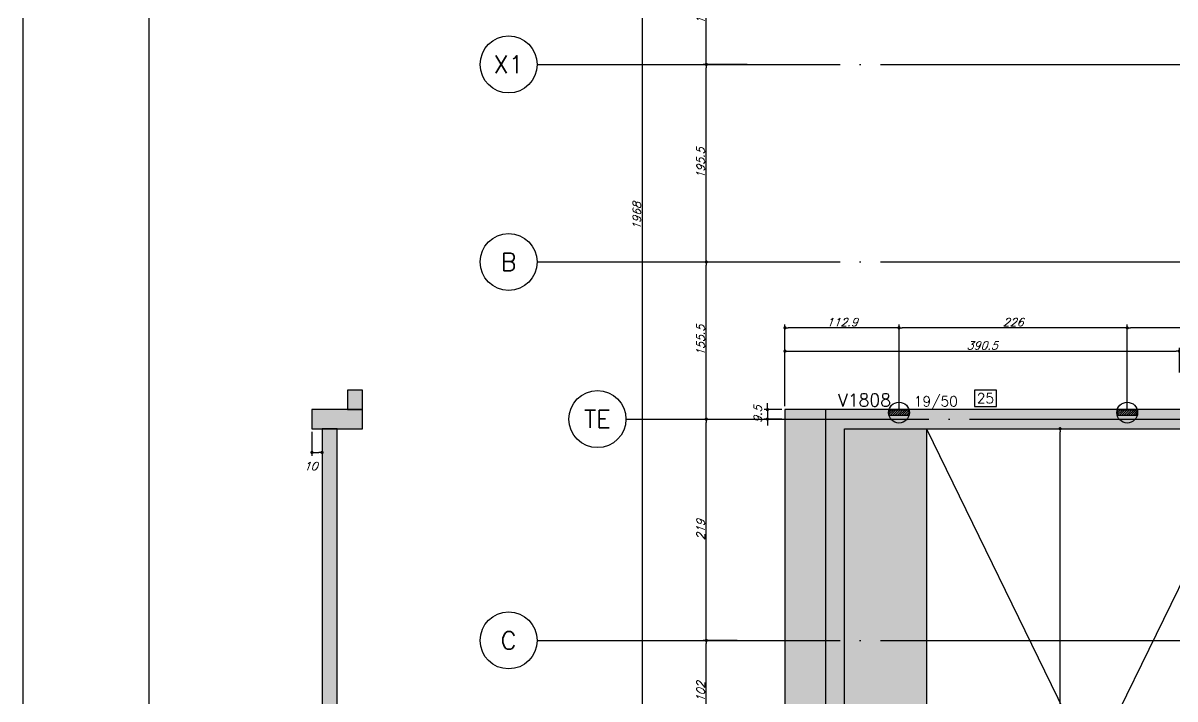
# Model space of a CAD drawing. Header units: millimetres. Extents: x -2404 to 6316, y -1750 to 2455.
# Drawn here: x -2404 to -1264, y -73 to 596 of the extents above; entities that cross this region are included whole.
import ezdxf
from ezdxf.enums import TextEntityAlignment as Align

# ---------------------------------------------------------------- set-up
doc = ezdxf.new("R2010")
doc.units = ezdxf.units.MM
doc.header["$LTSCALE"] = 50
doc.linetypes.add('EIXO', pattern=[6.8, 6, -0.4, 0, -0.4])
for name, color, linetype in [('F-ARM', 6, 'Continuous'), ('F-CORTE', 4, 'Continuous'), ('F-COTAS', 106, 'Continuous'), ('F-COTAS ANCORAGEM', 106, 'Continuous'), ('F-DESNIVEL-1', 254, 'Continuous'), ('F-EIXO', 12, 'EIXO'), ('F-LAJES', 3, 'Continuous'), ('F-MARGEM', 1, 'Continuous'), ('F-SOLIDO-CORTE', 71, 'Continuous'), ('F-TEXTO', 6, 'Continuous'), ('F-VIGAS', 3, 'Continuous'), ('F-VIGAS-DIM', 2, 'Continuous'), ('F-VIGAS-NOME', 4, 'Continuous'), ('F-VÃO', 1, 'Continuous')]:
    doc.layers.add(name, color=color, linetype=linetype)
doc.layers.add('F-DESNIVEL-3', color=7, linetype='Continuous', true_color=0xd5c7ff)
doc.styles.add('CP-TEXT-INCL', font='romans.shx', dxfattribs={"oblique": 20})
doc.styles.add('MCP', font='romans.shx')
doc.styles.add('ROMANS', font='romans.shx')
doc.dimstyles.new('CP-COTAS-50', dxfattribs={"dimscale": 0.64, "dimtxt": 12.5, "dimasz": 5, "dimexe": 5, "dimexo": 5, "dimgap": 2.5, "dimtad": 1, "dimdec": 1, "dimdsep": 46, "dimtxsty": 'CP-TEXT-INCL', "dimblk1": 'DOT', "dimblk2": 'DOT', "dimsah": 1, "dimcen": 9, "dimclrd": 256, "dimclre": 256, "dimclrt": 256, "dimadec": 0, "dimazin": 0, "dimtfac": 1, "dimtdec": 1, "dimtmove": 2, "dimatfit": 3, "dimldrblk": 'DOT', "dimfxl": 0, "dimtolj": 1, "dimarcsym": 0})

# ---------------------------------------------------------------- blocks, each defined once
blk = doc.blocks.new('*U17')
at = {"layer": 'F-EIXO'}
blk.add_line((0, 0), (4945.5, 0), dxfattribs=at)
at = {"layer": 'F-EIXO', "color": 2, "linetype": 'Continuous'}
blk.add_circle((-28.2, 0), 28.2, dxfattribs=at)
at = {"layer": 'F-TEXTO', "style": 'ROMANS'}
blk.add_attdef('EIXO', text='', height=17.5, dxfattribs=at).set_placement((-28.2, 0), align=Align.MIDDLE_CENTER)
blk = doc.blocks.new('*U16')
at = {"layer": 'F-EIXO'}
blk.add_line((0, 0), (4857.5, 0), dxfattribs=at)
at = {"layer": 'F-EIXO', "color": 2, "linetype": 'Continuous'}
blk.add_circle((-28.2, 0), 28.2, dxfattribs=at)
at = {"layer": 'F-TEXTO', "style": 'ROMANS'}
blk.add_attdef('EIXO', text='', height=17.5, dxfattribs=at).set_placement((-28.2, 0), align=Align.MIDDLE_CENTER)
blk = doc.blocks.new('*U5')
at = {"layer": 'F-VIGAS-DIM', "color": 1}
blk.add_lwpolyline([(0, 0), (22, 0), (22, 16), (0, 16)], close=True, dxfattribs=at)
at = {"layer": 'F-VIGAS-DIM', "style": 'MCP'}
blk.add_attdef('DIM', text='', height=10, dxfattribs=at).set_placement((11, 8), align=Align.MIDDLE_CENTER)
blk = doc.blocks.new('_DOT')
at = {"color": 0, "linetype": 'ByBlock'}
blk.add_line((-0.5, 0), (-1, 0), dxfattribs=at)
at = {"color": 0, "linetype": 'ByBlock', "const_width": 0.5}
blk.add_lwpolyline([(-0.25, 0, 1), (0.25, 0, 1)], format="xyb", close=True, dxfattribs=at)
blk = doc.blocks.new('*D45')
at = {"layer": 'DEFPOINTS', "color": 0, "transparency": 16777216}
for p in [(-1377.6, 194.5), (-1377.6, 194.5), (-1377.6, -475)]:
    blk.add_point(p, dxfattribs=at)
at = {"layer": 'F-COTAS', "lineweight": -2, "transparency": 16777216}
blk.add_line((-1377.6, -471.8), (-1377.6, 191.3), dxfattribs=at)
at = {"layer": 'F-COTAS', "lineweight": -2, "transparency": 16777216, "xscale": 3.2, "yscale": 3.2, "zscale": 3.2}
for p, rotation in [((-1377.6, 194.5), 90), ((-1377.6, -475), 270)]:
    blk.add_blockref('_DOT', p, dxfattribs=dict(at, rotation=rotation))
at = {"layer": 'F-COTAS', "transparency": 16777216, "insert": (-1383.2, -140.2), "char_height": 8, "attachment_point": 5, "rotation": 90, "style": 'CP-TEXT-INCL'}
blk.add_mtext('\\A1;669.5', dxfattribs=at)
blk = doc.blocks.new('*D129')
at = {"layer": 'DEFPOINTS', "color": 0, "transparency": 16777216}
for p in [(-2118.4, 194.5), (-2108.4, 188.7), (-2108.4, 171)]:
    blk.add_point(p, dxfattribs=at)
at = {"layer": 'F-COTAS', "lineweight": -2, "transparency": 16777216}
for p, q in [((-2118.4, 191.3), (-2118.4, 167.8)), ((-2108.4, 185.5), (-2108.4, 167.8)), ((-2115.2, 171), (-2111.6, 171))]:
    blk.add_line(p, q, dxfattribs=at)
at = {"layer": 'F-COTAS', "lineweight": -2, "transparency": 16777216, "xscale": 3.2, "yscale": 3.2, "zscale": 3.2, "rotation": 180}
blk.add_blockref('_DOT', (-2118.4, 171), dxfattribs=at)
at = {"layer": 'F-COTAS', "lineweight": -2, "transparency": 16777216, "xscale": 3.2, "yscale": 3.2, "zscale": 3.2}
blk.add_blockref('_DOT', (-2108.4, 171), dxfattribs=at)
at = {"layer": 'F-COTAS', "transparency": 16777216, "insert": (-2119.8, 157.4), "char_height": 8, "attachment_point": 5, "style": 'CP-TEXT-INCL'}
blk.add_mtext('\\A1;10', dxfattribs=at)
blk = doc.blocks.new('*D138')
at = {"layer": 'DEFPOINTS', "color": 0, "transparency": 16777216}
for p in [(2835, 864.5), (-1650, -579), (2835, -715.2)]:
    blk.add_point(p, dxfattribs=at)
at = {"layer": 'F-COTAS', "lineweight": -2, "transparency": 16777216}
for p, q in [((2835, 861.3), (2835, -718.4)), ((-1650, -582.2), (-1650, -718.4)), ((-1646.8, -715.2), (2831.8, -715.2))]:
    blk.add_line(p, q, dxfattribs=at)
at = {"layer": 'F-COTAS', "lineweight": -2, "transparency": 16777216, "xscale": 3.2, "yscale": 3.2, "zscale": 3.2, "rotation": 180}
blk.add_blockref('_DOT', (-1650, -715.2), dxfattribs=at)
at = {"layer": 'F-COTAS', "lineweight": -2, "transparency": 16777216, "xscale": 3.2, "yscale": 3.2, "zscale": 3.2}
blk.add_blockref('_DOT', (2835, -715.2), dxfattribs=at)
at = {"layer": 'F-COTAS', "transparency": 16777216, "insert": (592.5, -709.6), "char_height": 8, "attachment_point": 5, "style": 'CP-TEXT-INCL'}
blk.add_mtext('\\A1;4485', dxfattribs=at)
blk = doc.blocks.new('*D201')
at = {"layer": 'DEFPOINTS', "color": 0, "transparency": 16777216}
for p in [(-1791.2, 1389), (-893.5, 1389), (-1650, -579)]:
    blk.add_point(p, dxfattribs=at)
at = {"layer": 'F-COTAS', "lineweight": -2, "transparency": 16777216}
for p, q in [((-896.7, 1389), (-1794.4, 1389)), ((-1791.2, -575.8), (-1791.2, 1385.8)), ((-1653.2, -579), (-1794.4, -579))]:
    blk.add_line(p, q, dxfattribs=at)
at = {"layer": 'F-COTAS', "lineweight": -2, "transparency": 16777216, "xscale": 3.2, "yscale": 3.2, "zscale": 3.2}
for p, rotation in [((-1791.2, 1389), 90), ((-1791.2, -579), 270)]:
    blk.add_blockref('_DOT', p, dxfattribs=dict(at, rotation=rotation))
at = {"layer": 'F-COTAS', "transparency": 16777216, "insert": (-1796.8, 405), "char_height": 8, "attachment_point": 5, "rotation": 90, "style": 'CP-TEXT-INCL'}
blk.add_mtext('\\A1;1968', dxfattribs=at)
blk = doc.blocks.new('*D204')
at = {"layer": 'DEFPOINTS', "color": 0, "transparency": 16777216}
for p in [(-1727.9, -15), (-1694.1, -15), (-1694.1, -117)]:
    blk.add_point(p, dxfattribs=at)
at = {"layer": 'F-COTAS', "lineweight": -2, "transparency": 16777216}
for p, q in [((-1697.3, -15), (-1731.1, -15)), ((-1727.9, -113.8), (-1727.9, -18.2)), ((-1697.3, -117), (-1731.1, -117))]:
    blk.add_line(p, q, dxfattribs=at)
at = {"layer": 'F-COTAS', "lineweight": -2, "transparency": 16777216, "xscale": 3.2, "yscale": 3.2, "zscale": 3.2}
for p, rotation in [((-1727.9, -15), 90), ((-1727.9, -117), 270)]:
    blk.add_blockref('_DOT', p, dxfattribs=dict(at, rotation=rotation))
at = {"layer": 'F-COTAS', "transparency": 16777216, "insert": (-1733.5, -66), "char_height": 8, "attachment_point": 5, "rotation": 90, "style": 'CP-TEXT-INCL'}
blk.add_mtext('\\A1;102', dxfattribs=at)
blk = doc.blocks.new('*D205')
at = {"layer": 'DEFPOINTS', "color": 0, "transparency": 16777216}
for p in [(-1727.9, 204), (-1727.9, 204), (-1694.1, -15)]:
    blk.add_point(p, dxfattribs=at)
at = {"layer": 'F-COTAS', "lineweight": -2, "transparency": 16777216}
for p, q in [((-1727.9, -11.8), (-1727.9, 200.8)), ((-1697.3, -15), (-1731.1, -15))]:
    blk.add_line(p, q, dxfattribs=at)
at = {"layer": 'F-COTAS', "lineweight": -2, "transparency": 16777216, "xscale": 3.2, "yscale": 3.2, "zscale": 3.2}
for p, rotation in [((-1727.9, 204), 90), ((-1727.9, -15), 270)]:
    blk.add_blockref('_DOT', p, dxfattribs=dict(at, rotation=rotation))
at = {"layer": 'F-COTAS', "transparency": 16777216, "insert": (-1733.5, 94.5), "char_height": 8, "attachment_point": 5, "rotation": 90, "style": 'CP-TEXT-INCL'}
blk.add_mtext('\\A1;219', dxfattribs=at)
blk = doc.blocks.new('*D206')
at = {"layer": 'DEFPOINTS', "color": 0, "transparency": 16777216}
for p in [(-1727.9, 359.5), (-1727.9, 359.5), (-1727.9, 204)]:
    blk.add_point(p, dxfattribs=at)
at = {"layer": 'F-COTAS', "lineweight": -2, "transparency": 16777216}
blk.add_line((-1727.9, 207.2), (-1727.9, 356.3), dxfattribs=at)
at = {"layer": 'F-COTAS', "lineweight": -2, "transparency": 16777216, "xscale": 3.2, "yscale": 3.2, "zscale": 3.2}
for p, rotation in [((-1727.9, 359.5), 90), ((-1727.9, 204), 270)]:
    blk.add_blockref('_DOT', p, dxfattribs=dict(at, rotation=rotation))
at = {"layer": 'F-COTAS', "transparency": 16777216, "insert": (-1733.5, 281.8), "char_height": 8, "attachment_point": 5, "rotation": 90, "style": 'CP-TEXT-INCL'}
blk.add_mtext('\\A1;155.5', dxfattribs=at)
blk = doc.blocks.new('*D207')
at = {"layer": 'DEFPOINTS', "color": 0, "transparency": 16777216}
for p in [(-1727.9, 555), (-1684.1, 555), (-1727.9, 359.5)]:
    blk.add_point(p, dxfattribs=at)
at = {"layer": 'F-COTAS', "lineweight": -2, "transparency": 16777216}
for p, q in [((-1687.3, 555), (-1731.1, 555)), ((-1727.9, 362.7), (-1727.9, 551.8))]:
    blk.add_line(p, q, dxfattribs=at)
at = {"layer": 'F-COTAS', "lineweight": -2, "transparency": 16777216, "xscale": 3.2, "yscale": 3.2, "zscale": 3.2}
for p, rotation in [((-1727.9, 555), 90), ((-1727.9, 359.5), 270)]:
    blk.add_blockref('_DOT', p, dxfattribs=dict(at, rotation=rotation))
at = {"layer": 'F-COTAS', "transparency": 16777216, "insert": (-1733.5, 457.3), "char_height": 8, "attachment_point": 5, "rotation": 90, "style": 'CP-TEXT-INCL'}
blk.add_mtext('\\A1;195.5', dxfattribs=at)
blk = doc.blocks.new('*D208')
at = {"layer": 'DEFPOINTS', "color": 0, "transparency": 16777216}
for p in [(-1727.9, 655), (-1706, 655), (-1684.1, 555)]:
    blk.add_point(p, dxfattribs=at)
at = {"layer": 'F-COTAS', "lineweight": -2, "transparency": 16777216}
for p, q in [((-1709.2, 655), (-1731.1, 655)), ((-1727.9, 558.2), (-1727.9, 651.8)), ((-1687.3, 555), (-1731.1, 555))]:
    blk.add_line(p, q, dxfattribs=at)
at = {"layer": 'F-COTAS', "lineweight": -2, "transparency": 16777216, "xscale": 3.2, "yscale": 3.2, "zscale": 3.2}
for p, rotation in [((-1727.9, 655), 90), ((-1727.9, 555), 270)]:
    blk.add_blockref('_DOT', p, dxfattribs=dict(at, rotation=rotation))
at = {"layer": 'F-COTAS', "transparency": 16777216, "insert": (-1733.5, 605), "char_height": 8, "attachment_point": 5, "rotation": 90, "style": 'CP-TEXT-INCL'}
blk.add_mtext('\\A1;100', dxfattribs=at)
blk = doc.blocks.new('*D214')
at = {"layer": 'DEFPOINTS', "color": 0, "transparency": 16777216}
for p in [(-1650, 213.5), (-1667.4, 204), (-1650, 204)]:
    blk.add_point(p, dxfattribs=at)
at = {"layer": 'F-COTAS', "lineweight": -2, "transparency": 16777216}
for p, q in [((-1667.4, 216.7), (-1667.4, 219.9)), ((-1653.2, 213.5), (-1670.6, 213.5)), ((-1667.4, 213.5), (-1667.4, 204)), ((-1653.2, 204), (-1670.6, 204)), ((-1667.4, 200.8), (-1667.4, 197.6))]:
    blk.add_line(p, q, dxfattribs=at)
at = {"layer": 'F-COTAS', "lineweight": -2, "transparency": 16777216, "xscale": 3.2, "yscale": 3.2, "zscale": 3.2}
for p, rotation in [((-1667.4, 213.5), 270), ((-1667.4, 204), 90)]:
    blk.add_blockref('_DOT', p, dxfattribs=dict(at, rotation=rotation))
at = {"layer": 'F-COTAS', "transparency": 16777216, "insert": (-1677, 208.8), "char_height": 8, "attachment_point": 5, "rotation": 90, "style": 'CP-TEXT-INCL'}
blk.add_mtext('\\A1;9.5', dxfattribs=at)
blk = doc.blocks.new('*D215')
at = {"layer": 'DEFPOINTS', "color": 0, "transparency": 16777216}
for p in [(-1259.5, 271.3), (-1259.5, 246.8), (-1650, 213.5)]:
    blk.add_point(p, dxfattribs=at)
at = {"layer": 'F-COTAS', "lineweight": -2, "transparency": 16777216}
for p, q in [((-1650, 216.7), (-1650, 274.5)), ((-1259.5, 250), (-1259.5, 274.5)), ((-1646.8, 271.3), (-1262.7, 271.3))]:
    blk.add_line(p, q, dxfattribs=at)
at = {"layer": 'F-COTAS', "lineweight": -2, "transparency": 16777216, "xscale": 3.2, "yscale": 3.2, "zscale": 3.2, "rotation": 180}
blk.add_blockref('_DOT', (-1650, 271.3), dxfattribs=at)
at = {"layer": 'F-COTAS', "lineweight": -2, "transparency": 16777216, "xscale": 3.2, "yscale": 3.2, "zscale": 3.2}
blk.add_blockref('_DOT', (-1259.5, 271.3), dxfattribs=at)
at = {"layer": 'F-COTAS', "transparency": 16777216, "insert": (-1454.8, 276.9), "char_height": 8, "attachment_point": 5, "style": 'CP-TEXT-INCL'}
blk.add_mtext('\\A1;390.5', dxfattribs=at)
blk = doc.blocks.new('A0-3L')
at = {"layer": 'F-MARGEM', "color": 2}
blk.add_lwpolyline([(0, 0), (0, 84.1), (174.4, 84.1), (174.4, 0)], close=True, dxfattribs=at)
at = {"layer": 'F-MARGEM', "color": 7}
blk.add_lwpolyline([(2.5, 83.1), (173.4, 83.1), (173.4, 1), (2.5, 1)], close=True, dxfattribs=at)
blk = doc.blocks.new('PONTO ANCORAGEM_EST')
at = {"layer": 'F-ARM'}
h = blk.add_hatch(dxfattribs=at)
h.set_pattern_fill('ANSI31', color=2, scale=0.5)
h.paths.add_polyline_path([(-1159.6, 5937.1), (-1179.6, 5937.1), (-1179.6, 5932.1), (-1159.6, 5932.1)])
at = {"layer": 'F-ARM', "color": 3, "elevation": 0}
blk.add_lwpolyline([(-1179.6, 5932.1), (-1159.6, 5932.1), (-1159.6, 5937.1), (-1179.6, 5937.1)], close=True, dxfattribs=at)
at = {"layer": 'F-ARM', "color": 3}
blk.add_circle((-1169.6, 5934.6, 0), 10.3, dxfattribs=at)
blk = doc.blocks.new('*D360')
at = {"layer": 'DEFPOINTS', "color": 0, "transparency": 16777216}
for p in [(-1311.1, 294.3), (-1311.1, 210.4), (-1085.1, 210.4)]:
    blk.add_point(p, dxfattribs=at)
at = {"layer": 'F-COTAS ANCORAGEM', "lineweight": -2, "transparency": 16777216}
for p, q in [((-1311.1, 213.6), (-1311.1, 297.5)), ((-1085.1, 213.6), (-1085.1, 297.5)), ((-1088.3, 294.3), (-1307.9, 294.3))]:
    blk.add_line(p, q, dxfattribs=at)
at = {"layer": 'F-COTAS ANCORAGEM', "lineweight": -2, "transparency": 16777216, "xscale": 3.2, "yscale": 3.2, "zscale": 3.2, "rotation": 180}
blk.add_blockref('_DOT', (-1311.1, 294.3), dxfattribs=at)
at = {"layer": 'F-COTAS ANCORAGEM', "lineweight": -2, "transparency": 16777216, "xscale": 3.2, "yscale": 3.2, "zscale": 3.2}
blk.add_blockref('_DOT', (-1085.1, 294.3), dxfattribs=at)
at = {"layer": 'F-COTAS ANCORAGEM', "transparency": 16777216, "insert": (-1198.1, 299.9), "char_height": 8, "attachment_point": 5, "style": 'CP-TEXT-INCL'}
blk.add_mtext('\\A1;226', dxfattribs=at)
blk = doc.blocks.new('*D361')
at = {"layer": 'DEFPOINTS', "color": 0, "transparency": 16777216}
for p in [(-1537.1, 294.3), (-1537.1, 210.4), (-1311.1, 210.4)]:
    blk.add_point(p, dxfattribs=at)
at = {"layer": 'F-COTAS ANCORAGEM', "lineweight": -2, "transparency": 16777216}
for p, q in [((-1537.1, 213.6), (-1537.1, 297.5)), ((-1311.1, 213.6), (-1311.1, 297.5)), ((-1314.3, 294.3), (-1533.9, 294.3))]:
    blk.add_line(p, q, dxfattribs=at)
at = {"layer": 'F-COTAS ANCORAGEM', "lineweight": -2, "transparency": 16777216, "xscale": 3.2, "yscale": 3.2, "zscale": 3.2, "rotation": 180}
blk.add_blockref('_DOT', (-1537.1, 294.3), dxfattribs=at)
at = {"layer": 'F-COTAS ANCORAGEM', "lineweight": -2, "transparency": 16777216, "xscale": 3.2, "yscale": 3.2, "zscale": 3.2}
blk.add_blockref('_DOT', (-1311.1, 294.3), dxfattribs=at)
at = {"layer": 'F-COTAS ANCORAGEM', "transparency": 16777216, "insert": (-1424.1, 299.9), "char_height": 8, "attachment_point": 5, "style": 'CP-TEXT-INCL'}
blk.add_mtext('\\A1;226', dxfattribs=at)
blk = doc.blocks.new('*D362')
at = {"layer": 'DEFPOINTS', "color": 0, "transparency": 16777216}
for p in [(-1650, 294.3), (-1650, 213.5), (-1537.1, 210.4)]:
    blk.add_point(p, dxfattribs=at)
at = {"layer": 'F-COTAS ANCORAGEM', "lineweight": -2, "transparency": 16777216}
for p, q in [((-1650, 216.7), (-1650, 297.5)), ((-1537.1, 213.6), (-1537.1, 297.5)), ((-1540.3, 294.3), (-1646.8, 294.3))]:
    blk.add_line(p, q, dxfattribs=at)
at = {"layer": 'F-COTAS ANCORAGEM', "lineweight": -2, "transparency": 16777216, "xscale": 3.2, "yscale": 3.2, "zscale": 3.2, "rotation": 180}
blk.add_blockref('_DOT', (-1650, 294.3), dxfattribs=at)
at = {"layer": 'F-COTAS ANCORAGEM', "lineweight": -2, "transparency": 16777216, "xscale": 3.2, "yscale": 3.2, "zscale": 3.2}
blk.add_blockref('_DOT', (-1537.1, 294.3), dxfattribs=at)
at = {"layer": 'F-COTAS ANCORAGEM', "transparency": 16777216, "insert": (-1593.5, 299.9), "char_height": 8, "attachment_point": 5, "style": 'CP-TEXT-INCL'}
blk.add_mtext('\\A1;112.9', dxfattribs=at)

msp = doc.modelspace()

# ---------------------------------------------------------------- hatches: boundary and pattern name
at = {"layer": 'F-SOLIDO-CORTE', "linetype": 'Continuous'}
for points in [[(-2083.364, 215.469), (-2083.364, 214.919), (-2083.364, 213.5), (-2082.268, 213.5), (-2079.439, 213.5), (-2068.364, 213.5), (-2068.364, 213.976), (-2068.364, 215.469), (-2068.364, 220.3), (-2068.364, 232.5), (-2068.74, 232.5), (-2074.064, 232.5), (-2083.364, 232.5), (-2083.364, 220.3)], [(-2118.364, 198.334), (-2118.364, 194.5), (-2114.344, 194.5), (-2104.254, 194.5), (-2068.364, 194.5), (-2068.364, 196.027), (-2068.364, 199.862), (-2068.364, 213.5), (-2072.383, 213.5), (-2082.473, 213.5), (-2118.364, 213.5), (-2118.364, 199.862)], [(-2108.364, -475), (-2107.158, -475), (-2099.374, -475), (-2093.364, -475), (-2093.364, -421.182), (-2093.364, -73.78), (-2093.364, 194.5), (-2094.57, 194.5), (-2097.597, 194.5), (-2108.364, 194.5), (-2108.364, -73.78), (-2108.364, -127.598)]]:
    msp.add_hatch(color=256, dxfattribs=at).paths.add_polyline_path(points, flags=16)

# ---------------------------------------------------------------- linework, layer by layer
at = {"layer": 'F-CORTE', "linetype": 'Continuous'}
msp.add_lwpolyline([(-2093.364, -73.78), (-2093.364, 194.5), (-2068.364, 194.5), (-2068.364, 196.027), (-2068.364, 199.862), (-2068.364, 213.5), (-2068.364, 213.976), (-2068.364, 215.469), (-2068.364, 220.3), (-2068.364, 232.5), (-2068.74, 232.5), (-2074.064, 232.5), (-2083.364, 232.5), (-2083.364, 215.469), (-2083.364, 213.5), (-2118.364, 213.5), (-2118.364, 198.334), (-2118.364, 194.5), (-2114.344, 194.5), (-2108.364, 194.5), (-2108.364, -475)], dxfattribs=at)
at = {"layer": 'F-DESNIVEL-1', "linetype": 'Continuous'}
for points in [[(-1591, 194.5), (-1217.1, 213.5), (-1610, 213.5)], [(-1591, 194.5), (-1610, 213.5), (-1591, 194.5)], [(-1591, -475), (-1591, 194.5), (-1610, 213.5)], [(-1591, -475), (-1610, 213.5), (-1610, -539)], [(-1591, 194.5), (-1217.1, 194.5), (-1217.1, 213.5)]]:
    msp.add_solid(points, dxfattribs=at)
at = {"layer": 'F-DESNIVEL-3', "linetype": 'Continuous'}
for points in [[(-1650, 213.5), (-1650, -579), (-1610, -539)], [(-1650, 213.5), (-1610, -539), (-1650, 213.5)], [(-1650, 213.5), (-1610, -539), (-1610, 213.5)], [(-1650, 213.5), (-1610, 213.5), (-1650, 213.5)], [(-1591, -475), (-1510, -475), (-1510, 194.5)], [(-1591, -475), (-1510, 194.5), (-1591, -475)], [(-1591, -475), (-1510, 194.5), (-1591, 194.5)], [(-1591, -475), (-1591, 194.5), (-1591, -475)]]:
    msp.add_solid(points, dxfattribs=at)
at = {"layer": 'F-LAJES', "linetype": 'Continuous'}
for p, q in [((-1650, 213.5), (-1650, -579)), ((-1610, 213.5), (-1650, 213.5)), ((-1510, 194.5), (-1510, -475))]:
    msp.add_line(p, q, dxfattribs=at)
at = {"layer": 'F-SOLIDO-CORTE', "linetype": 'Continuous'}
for points in [[(-2083.364, 215.469), (-2083.364, 214.919), (-2083.364, 213.5), (-2082.268, 213.5), (-2079.439, 213.5), (-2068.364, 213.5), (-2068.364, 213.976), (-2068.364, 215.469), (-2068.364, 220.3), (-2068.364, 232.5), (-2068.74, 232.5), (-2074.064, 232.5), (-2083.364, 232.5), (-2083.364, 220.3), (-2083.364, 215.469)], [(-2118.364, 198.334), (-2118.364, 194.5), (-2114.344, 194.5), (-2104.254, 194.5), (-2068.364, 194.5), (-2068.364, 196.027), (-2068.364, 199.862), (-2068.364, 213.5), (-2072.383, 213.5), (-2082.473, 213.5), (-2118.364, 213.5), (-2118.364, 199.862), (-2118.364, 198.334)], [(-2108.364, -475), (-2107.158, -475), (-2099.374, -475), (-2093.364, -475), (-2093.364, -421.182), (-2093.364, -73.78), (-2093.364, 194.5), (-2094.569, 194.5), (-2097.596, 194.5), (-2108.364, 194.5), (-2108.364, -73.78), (-2108.364, -127.598), (-2108.364, -475)]]:
    msp.add_lwpolyline(points, dxfattribs=at)
at = {"layer": 'F-VIGAS'}
for points in [[(-1217, 213.5), (-1610, 213.5)], [(-1610, 213.5), (-1610, -539)], [(-1591, 194.5), (-1217, 194.5)], [(-1591, -475), (-1591, 194.5)]]:
    msp.add_lwpolyline(points, dxfattribs=at)
at = {"layer": 'F-VÃO'}
for p, q in [((-1510, -475), (-1183, 194.5)), ((-1510, 194.5), (-1183, -475))]:
    msp.add_line(p, q, dxfattribs=at)

# ---------------------------------------------------------------- block references
at = {"layer": 'F-ARM'}
for p in [(-367.531, -5724.151, 0), (-141.531, -5724.151, 0)]:
    msp.add_blockref('PONTO ANCORAGEM_EST', p, dxfattribs=at)
at = {"layer": 'F-EIXO', "linetype": 'Continuous'}
for name, p, values in [('*U17', (-1895.471, 555), {'EIXO': 'X1'}), ('*U17', (-1895.471, 359.5), {'EIXO': 'B'}), ('*U16', (-1807.517, 204), {'EIXO': 'TE'}), ('*U17', (-1895.471, -15), {'EIXO': 'C'})]:
    msp.add_blockref(name, p, dxfattribs=at).add_auto_attribs(values)
at = {"layer": 'F-MARGEM', "xscale": 50, "yscale": 50, "zscale": 50}
msp.add_blockref('A0-3L', (-2404.482, -1750.135), dxfattribs=at)
at = {"layer": 'F-VIGAS-DIM', "linetype": 'Continuous'}
msp.add_blockref('*U5', (-1462.5, 216.625), dxfattribs=at).add_auto_attribs({'DIM': '25'})

# ---------------------------------------------------------------- texts
at = {"layer": 'F-VIGAS-DIM', "linetype": 'Continuous', "style": 'MCP'}
msp.add_text('19/50', height=10, dxfattribs=at).set_placement((-1522.5, 216.625))
at = {"layer": 'F-VIGAS-NOME', "linetype": 'Continuous', "style": 'MCP'}
msp.add_text('V1808', height=12.5, dxfattribs=at).set_placement((-1597.5, 216.625))

# ---------------------------------------------------------------- dimensions: what is measured, and where the dimension line sits
at = {"layer": 'F-COTAS'}
for base, p1, p2, angle, picture, middle in [((-1791.216, 1389), (-1650, -579), (-893.5, 1389), 90, '*D201', (-1796.816, 405)), ((-1727.924, 655), (-1684.124, 555), (-1706.024, 655), 90, '*D208', (-1733.524, 605)), ((-1727.924, 555), (-1727.924, 359.5), (-1684.124, 555), 90, '*D207', (-1733.524, 457.25)), ((-1727.924, 359.5), (-1727.924, 204), (-1727.924, 359.5), 90, '*D206', (-1733.524, 281.75)), ((-1667.355, 204), (-1650, 213.5), (-1650, 204), 90, '*D214', (-1676.955, 208.75)), ((-1727.924, 204), (-1694.079, -15), (-1727.924, 204), 90, '*D205', (-1733.524, 94.5)), ((-1377.626, 194.5), (-1377.626, -475), (-1377.626, 194.5), 270, '*D45', (-1383.226, -140.25)), ((-1727.924, -15), (-1694.079, -117), (-1694.079, -15), 90, '*D204', (-1733.524, -66))]:
    dim = msp.add_linear_dim(base=base, p1=p1, p2=p2, angle=angle, dimstyle='CP-COTAS-50', dxfattribs=at)
    dim.commit()
    dim.dimension.update_dxf_attribs({"geometry": picture, "text_midpoint": middle})
for base, p1, p2, picture, middle in [((2835, -715.164), (-1650, -579), (2835, 864.5), '*D138', (592.5, -709.564)), ((-1259.5, 271.326), (-1650, 213.5), (-1259.5, 246.781), '*D215', (-1454.75, 276.926))]:
    dim = msp.add_linear_dim(base=base, p1=p1, p2=p2, dimstyle='CP-COTAS-50', dxfattribs=at)
    dim.commit()
    dim.dimension.update_dxf_attribs({"geometry": picture, "text_midpoint": middle})
dim = msp.add_linear_dim(base=(-2108.364, 170.994), p1=(-2118.364, 194.5), p2=(-2108.364, 188.745), dimstyle='CP-COTAS-50', dxfattribs=at)
dim.commit()
dim.dimension.update_dxf_attribs({"geometry": '*D129', "text_midpoint": (-2119.812, 157.351), "dimtype": 160})
at = {"layer": 'F-COTAS ANCORAGEM'}
for base, p1, p2, picture, middle in [((-1650, 294.298), (-1537.084, 210.444), (-1650, 213.5), '*D362', (-1593.542, 299.898)), ((-1537.084, 294.298), (-1311.084, 210.444), (-1537.084, 210.444), '*D361', (-1424.084, 299.898)), ((-1311.084, 294.298), (-1085.084, 210.444), (-1311.084, 210.444), '*D360', (-1198.084, 299.898))]:
    dim = msp.add_linear_dim(base=base, p1=p1, p2=p2, dimstyle='CP-COTAS-50', override={"dimfxl": 7.5}, dxfattribs=at)
    dim.commit()
    dim.dimension.update_dxf_attribs({"geometry": picture, "text_midpoint": middle})

doc.saveas('drawing.dxf')
